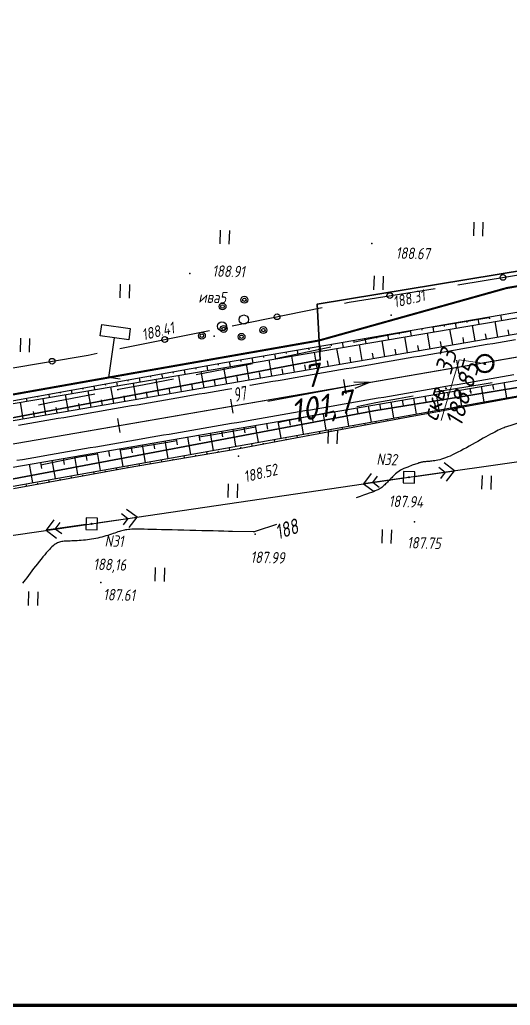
# Paper-space layout 'Лист2' of a CAD drawing. Header units: millimetres. Extents: x -640 to 409, y -3 to 287.
# Drawn here: x -78.7 to 6.8, y 0.9 to 173 of the extents above; entities that cross this region are included whole.
import ezdxf

# ---------------------------------------------------------------- set-up
doc = ezdxf.new("R2010")
doc.units = ezdxf.units.MM
doc.linetypes.add('CONTI', pattern=[0])
for name, color, linetype, lineweight in [('10', 1, 'Continuous', 35), ('геология', 7, 'Continuous', 20), ('КОПИЯ_ОСЬ_13_ОТКОСЫ', 7, 'Continuous', 30), ('КОПИЯ_ОСЬ_ГРАНИЦЫ_ПОЛОС', 7, 'Continuous', 30), ('ОСЬ_ВЕРХ_ПОКРЫТИЯ_ГРАНИЦЫ_ПОЛОС', 7, 'Continuous', 30), ('ОСЬ_ВЕРХ_ПОКРЫТИЯ_ОСЬ', 1, 'Continuous', 30), ('Уклоны ПЧ', 5, 'Continuous', 30)]:
    doc.layers.add(name, color=color, linetype=linetype, lineweight=lineweight)
for name, color, linetype in [('_Оформление', 7, 'Continuous'), ('_Ростелеком', 6, 'Continuous'), ('GOR_BDEFAULT', 212, 'CONTI'), ('NAD_MDEFAULT', 7, 'CONTI'), ('PI_OTDEFAULT', 172, 'CONTI'), ('PI_TTDEFAULT', 5, 'CONTI'), ('PLN_O', 7, 'CONTI'), ('SIT_LDEFAULT', 7, 'CONTI'), ('USLZNDEFAULT', 7, 'CONTI'), ('ZAPSKDEFAULT', 7, 'CONTI'), ('КОПИЯ_ОСЬ_ТАНГЕНСЫ', 1, 'Continuous'), ('ОСЬ_ВЕРХ_ПОКРЫТИЯ_ПИКЕТЫ', 1, 'Continuous')]:
    doc.layers.add(name, color=color, linetype=linetype)
doc.styles.add('eskd', font='isocpeur.ttf', dxfattribs={"width": 1.2, "height": 2})
doc.styles.add('SHRFT', font='isocpeui.ttf')
doc.styles.get("Standard").update_dxf_attribs({"font": 'isocpeui.ttf'})
doc.styles.add('ГОСТ', font='isocpeur.ttf', dxfattribs={"height": 4})
doc.linetypes.add('Связь', pattern='A,12.5,[130,ltypeshp.shx,S=1,R=-30,X=0,Y=0.9],1,[130,ltypeshp.shx,S=1,R=-30,X=0,Y=0.9],1,[130,ltypeshp.shx,S=1,R=-30,X=0,Y=0.9],4.5', length=19)

# ---------------------------------------------------------------- blocks, each defined once
blk = doc.blocks.new('BL_2011')
at = {"color": 0}
for p, q in [((0, 0), (0, 2.4)), ((1.6, 0), (1.6, 2.4))]:
    blk.add_line(p, q, dxfattribs=at)
blk = doc.blocks.new('BL_27')
at = {"color": 0}
for p, q in [((1, 1), (-1, 1)), ((-1, 1), (-1, -1)), ((1, -1), (1, 1)), ((-1, -1), (1, -1))]:
    blk.add_line(p, q, dxfattribs=at)
blk.add_circle((0, 0), 0.1, dxfattribs=at)
blk = doc.blocks.new('BL_2009')
at = {"color": 0}
for centre, radius in [((0, 3.46), 0.6), ((0, 3.46), 0.3), ((0, 0), 0.8), ((-3.46, -1.74), 0.6), ((-3.46, -1.74), 0.3), ((3.46, -1.74), 0.6), ((3.46, -1.74), 0.3)]:
    blk.add_circle(centre, radius, dxfattribs=at)
blk = doc.blocks.new('BL_13')
at = {"color": 0}
for p, q in [((-2.5, 7), (-2.5, 9)), ((-2.5, 9), (2.5, 9)), ((2.5, 9), (2.5, 7)), ((0, 7), (-2.5, 7)), ((0, 0), (0, 7)), ((2.5, 7), (0, 7)), ((2, 0), (0, 0))]:
    blk.add_line(p, q, dxfattribs=at)
blk = doc.blocks.new('Стрелка')
at = {"layer": 'Уклоны ПЧ', "ltscale": 2}
for points in [[(-0.02, -0.05), (-0.02, 17.97)], [(-0.02, -0.05), (-0.58, 2.62)], [(-0.02, -0.05), (0.53, 2.62)]]:
    blk.add_lwpolyline(points, dxfattribs=at)

psp = doc.layouts.new('Лист2')

# ---------------------------------------------------------------- linework, layer by layer
at = {"layer": '10'}
for points in [[(155.76, 141.34), (141.62, 139.09), (140.47, 149.17), (88.15, 142.24), (-26.82, 123.3), (-26.31, 113.57), (-97.37, 100.2), (-188.74, 82.9), (-234.81, 79.09), (-245.24, 79.44), (-320.53, 81.96), (-435.81, 101.08), (-493.52, 115.13), (-570.05, 134.4), (-567.93, 143.52), (-601.29, 151.53)], [(371.94, 152.68), (354.49, 145.52), (316.18, 140.56), (226.25, 130.69), (227.73, 141.12), (141.49, 128.43), (141.49, 128.43), (66.75, 118.43), (-0.41, 107.37), (-16.93, 104.65), (-86.02, 91.65), (-95.42, 89.88), (-95.64, 79.6), (-176.45, 63.92), (-224.96, 59.06)], [(-224.96, 59.06), (-176.45, 63.92), (-95.64, 79.6), (-95.42, 89.88), (-86.02, 91.65), (-16.93, 104.65), (-0.41, 107.37), (66.75, 118.43), (141.49, 128.43), (141.49, 128.43), (227.73, 141.12), (226.25, 130.69), (316.18, 140.56), (354.49, 145.52), (371.94, 152.68)]]:
    psp.add_lwpolyline(points, dxfattribs=at)
at = {"layer": '_Оформление', "lineweight": 70, "ltscale": 200}
psp.add_lwpolyline([(409.22, 286.78), (-640.2, 286.78), (-640.2, 0.9), (409.22, 0.9)], close=True, dxfattribs=at)
at = {"layer": '_Ростелеком', "color": 5, "linetype": 'Связь', "const_width": 0.35}
psp.add_lwpolyline([(369.28, 169.92), (338.94, 166.14), (290.1, 162.97), (280.18, 163.14), (237.61, 160.6), (219.46, 158.27), (206.58, 155.84), (169.28, 149.45), (141.02, 144.7), (113.41, 143.55), (79.64, 138.3), (36.73, 131.35), (6.2, 126.11), (-26.49, 116.96), (-59.17, 111.21), (-94.25, 104.98), (-124.45, 99.76), (-157.41, 93.63), (-184.06, 88.92), (-239.6, 82.61)], dxfattribs=at)
at = {"layer": 'GOR_BDEFAULT', "color": 212, "elevation": 188, "flags": 128}
for points in [[(39.02, 111.09), (38.04, 110.76), (37.9, 110.71), (37.76, 110.66), (37.6, 110.61), (37.43, 110.55), (37.25, 110.5), (37.07, 110.44), (36.87, 110.38), (36.68, 110.32), (36.48, 110.25), (36.27, 110.19), (36.06, 110.13), (35.85, 110.06), (35.64, 109.99), (35.42, 109.93), (35.21, 109.86), (35, 109.79), (34.79, 109.73), (34.58, 109.66), (34.37, 109.59), (34.17, 109.53), (33.96, 109.48), (33.77, 109.41), (33.56, 109.36), (33.37, 109.3), (33.17, 109.24), (32.99, 109.19), (32.8, 109.14), (32.62, 109.09), (32.44, 109.04), (32.27, 109), (32.1, 108.97), (31.93, 108.93), (31.77, 108.9), (31.6, 108.87), (31.45, 108.84), (31.28, 108.81), (31.12, 108.78), (30.95, 108.76), (30.79, 108.73), (30.62, 108.7), (30.46, 108.66), (30.28, 108.63), (30.09, 108.61), (29.92, 108.56), (29.71, 108.52), (29.52, 108.49), (29.31, 108.43), (29.1, 108.38), (28.88, 108.33), (28.65, 108.27), (28.42, 108.22), (28.19, 108.15), (27.95, 108.1), (27.71, 108.03), (27.46, 107.97), (27.21, 107.9), (26.97, 107.83), (26.72, 107.76), (26.48, 107.7), (26.22, 107.63), (25.99, 107.56), (25.74, 107.5), (25.49, 107.43), (25.25, 107.37), (25, 107.31), (24.76, 107.24), (24.52, 107.18), (24.27, 107.1), (24.04, 107.04), (23.8, 106.98), (23.56, 106.92), (23.32, 106.86), (23.08, 106.79), (22.86, 106.72), (22.62, 106.66), (22.38, 106.6), (22.15, 106.54), (21.91, 106.47), (21.68, 106.42), (21.45, 106.35), (21.22, 106.29), (20.99, 106.23), (20.76, 106.17), (20.53, 106.11), (20.31, 106.04), (20.08, 105.99), (19.85, 105.93), (19.63, 105.87), (19.4, 105.81), (19.17, 105.74), (18.95, 105.69), (18.73, 105.63), (18.5, 105.57), (18.29, 105.51), (18.06, 105.45), (17.85, 105.39), (17.62, 105.34), (17.41, 105.28), (17.19, 105.22), (16.97, 105.16), (16.75, 105.1), (16.54, 105.04), (16.32, 104.98), (16.11, 104.91), (15.89, 104.85), (15.69, 104.79), (15.47, 104.73), (15.26, 104.68), (15.05, 104.61), (14.84, 104.55), (14.64, 104.49), (14.43, 104.42), (14.22, 104.36), (14.01, 104.3), (13.81, 104.23), (13.6, 104.17), (13.4, 104.11), (13.2, 104.05), (12.99, 103.98), (12.8, 103.92), (12.59, 103.86), (12.4, 103.8), (12.19, 103.74), (11.99, 103.68), (11.8, 103.62), (11.6, 103.55), (11.41, 103.5), (11.21, 103.44), (11.02, 103.38), (10.82, 103.32), (10.63, 103.26), (10.43, 103.2), (10.24, 103.15), (10.05, 103.09), (9.86, 103.03), (9.68, 102.97), (9.48, 102.91), (9.3, 102.85), (9.11, 102.79), (8.93, 102.74), (8.74, 102.69), (8.55, 102.63), (8.37, 102.58), (8.18, 102.52), (8, 102.46), (7.83, 102.4), (7.64, 102.34), (7.46, 102.29), (7.28, 102.24), (7.1, 102.18), (6.92, 102.13), (6.75, 102.07), (6.56, 102.02), (6.37, 101.95), (6.18, 101.88), (5.97, 101.81), (5.76, 101.73), (5.52, 101.64), (5.28, 101.53), (5.02, 101.41), (4.74, 101.29), (4.45, 101.15), (4.13, 100.98), (3.78, 100.8), (3.41, 100.6), (3, 100.38), (2.57, 100.15), (2.13, 99.89), (1.67, 99.63), (1.19, 99.35), (0.7, 99.07), (0.2, 98.79), (-0.3, 98.51), (-0.8, 98.23), (-1.3, 97.96), (-1.8, 97.7), (-2.28, 97.44), (-2.76, 97.21), (-3.21, 97), (-3.64, 96.79), (-4.05, 96.62), (-4.44, 96.48), (-4.81, 96.35), (-5.15, 96.24), (-5.47, 96.15), (-5.78, 96.07), (-6.07, 96.01), (-6.33, 95.97), (-6.58, 95.93), (-6.82, 95.89), (-7.04, 95.88), (-7.24, 95.85), (-7.43, 95.84), (-7.61, 95.83), (-7.77, 95.81), (-7.93, 95.8), (-8.07, 95.79), (-8.21, 95.76), (-8.33, 95.75), (-8.44, 95.73), (-8.56, 95.71), (-8.66, 95.69), (-8.76, 95.67), (-8.84, 95.64), (-8.93, 95.61), (-9.01, 95.6), (-9.08, 95.57), (-9.16, 95.55), (-9.23, 95.53), (-9.3, 95.5), (-10.24, 95.17), (-11.04, 94.87), (-11.73, 94.59), (-12.31, 94.34), (-13.2, 93.65), (-13.31, 93.54), (-13.43, 93.42), (-13.57, 93.28), (-13.7, 93.14), (-13.84, 93), (-13.99, 92.84), (-14.14, 92.69), (-14.29, 92.54), (-14.44, 92.37), (-14.59, 92.22), (-14.74, 92.07), (-14.89, 91.92), (-15.04, 91.78), (-15.18, 91.65), (-15.32, 91.52), (-15.45, 91.41), (-15.58, 91.3), (-15.72, 91.2), (-15.87, 91.1), (-16.03, 91), (-16.23, 90.9), (-16.45, 90.8), (-16.7, 90.69), (-17, 90.56), (-17.35, 90.43), (-17.75, 90.28), (-18.21, 90.12), (-18.75, 89.93), (-19.35, 89.71), (-20.03, 89.48)], [(-33.94, 84.84), (-37.48, 83.65), (-37.63, 83.59), (-37.75, 83.55), (-37.88, 83.54), (-38.02, 83.53), (-41.58, 83.62), (-42.32, 83.63), (-43.14, 83.65), (-44.02, 83.68), (-44.96, 83.7), (-45.94, 83.73), (-46.96, 83.75), (-48, 83.78), (-49.05, 83.81), (-50.1, 83.83), (-51.12, 83.85), (-52.13, 83.88), (-53.1, 83.9), (-54.01, 83.92), (-54.87, 83.95), (-55.66, 83.96), (-56.37, 83.97), (-56.99, 83.99), (-57.55, 84), (-58.04, 84), (-58.47, 84.01), (-58.85, 83.99), (-59.19, 83.99), (-59.5, 83.98), (-59.76, 83.95), (-60.01, 83.92), (-60.24, 83.9), (-60.45, 83.84), (-60.66, 83.8), (-60.88, 83.74), (-61.11, 83.68), (-61.34, 83.61), (-61.59, 83.53), (-61.86, 83.44), (-62.14, 83.34), (-62.43, 83.24), (-62.73, 83.14), (-63.04, 83.04), (-63.36, 82.94), (-63.7, 82.84), (-64.03, 82.74), (-64.38, 82.65), (-64.72, 82.55), (-65.08, 82.47), (-65.44, 82.39), (-65.8, 82.32), (-66.17, 82.25), (-66.53, 82.2), (-66.89, 82.15), (-67.26, 82.12), (-67.61, 82.09), (-67.98, 82.06), (-68.32, 82.03), (-68.67, 82.01), (-69, 82), (-69.32, 81.98), (-69.63, 81.97), (-69.94, 81.95), (-70.22, 81.94), (-70.49, 81.93), (-70.74, 81.91), (-70.98, 81.9), (-71.19, 81.87), (-71.4, 81.85), (-71.6, 81.8), (-71.78, 81.75), (-71.97, 81.69), (-72.15, 81.61), (-72.32, 81.52), (-72.51, 81.4), (-72.7, 81.26), (-72.89, 81.1), (-73.1, 80.91), (-73.32, 80.7), (-73.55, 80.45), (-73.81, 80.17), (-74.08, 79.87), (-74.36, 79.53), (-74.67, 79.16), (-74.98, 78.78), (-75.3, 78.38), (-75.63, 77.96), (-75.96, 77.55), (-76.29, 77.14), (-76.6, 76.72), (-76.92, 76.31), (-77.21, 75.92), (-77.5, 75.55), (-77.77, 75.19), (-78.02, 74.87), (-78.24, 74.58)]]:
    psp.add_lwpolyline(points, dxfattribs=at)
at = {"layer": 'PI_TTDEFAULT', "color": 5}
for p in [(-17.29, 133.86, 188.67), (-49.06, 128.67, 188.91), (-13.95, 121.37, 188.31), (-44.8, 117.73, 188.41), (-40.55, 96.79, 188.52), (-10.82, 93.08, 187.94), (-66.17, 84.95, 188.16), (-9.86, 85.32, 187.75), (-37.66, 83.12, 187.99), (-64.59, 74.68, 187.61)]:
    psp.add_point(p, dxfattribs=at)
at = {"layer": 'PLN_O'}
for p, q in [((-2.32, 126.7), (13.47, 129.24)), ((-21.27, 123.65), (-6.28, 126.06)), ((-41.67, 119.52), (-25.99, 122.7)), ((-22.07, 123.5), (-21.27, 123.65)), ((-61.27, 115.54), (-45.59, 118.72)), ((-80.95, 111.99), (-66.78, 114.4)), ((-66.78, 114.4), (-65.18, 114.73))]:
    psp.add_line(p, q, dxfattribs=at)
for centre in [(5.58, 127.97), (-14.17, 124.79), (-33.83, 121.11), (-53.43, 117.13), (-73.07, 113.33)]:
    psp.add_circle(centre, 0.5, dxfattribs=at)
at = {"layer": 'SIT_LDEFAULT', "color": 7}
for p, q in [((1.39, 120.64), (-2.47, 120)), ((3.09, 120.93), (1.39, 120.64)), ((-6.33, 119.32), (-6.77, 119.24)), ((-2.47, 120), (-6.33, 119.32)), ((-17.87, 117.16), (-20.52, 116.62)), ((-14.02, 117.92), (-17.87, 117.17)), ((-10.71, 118.54), (-14.02, 117.92)), ((-25.57, 115.56), (-29.42, 114.73)), ((-24.44, 115.79), (-25.57, 115.56)), ((-33.29, 113.91), (-34.22, 113.72)), ((-29.42, 114.73), (-33.29, 113.91)), ((-41.01, 112.31), (-44.94, 111.53)), ((-38.12, 112.89), (-41.01, 112.3)), ((-51.87, 110.2), (-53.13, 109.96)), ((-44.94, 111.53), (-47.95, 110.94)), ((-57.29, 109.18), (-61.46, 108.38)), ((-53.14, 109.95), (-57.29, 109.17)), ((-4.84, 108.21), (-0.92, 108.86)), ((-0.92, 108.86), (3, 109.5)), ((3, 109.5), (3.7, 109.61)), ((-69.58, 106.83), (-73.55, 106.06)), ((-65.62, 107.58), (-69.58, 106.83)), ((-61.46, 108.37), (-61.7, 108.33)), ((-16.61, 106.11), (-12.67, 106.85)), ((-12.67, 106.85), (-10.12, 107.3)), ((-6.18, 107.99), (-4.84, 108.21)), ((-73.55, 106.06), (-75.44, 105.68)), ((-19.94, 105.46), (-16.61, 106.12)), ((-32.98, 102.79), (-28.88, 103.62)), ((-28.88, 103.62), (-24.76, 104.47)), ((-24.76, 104.47), (-23.86, 104.65)), ((-40.99, 101.23), (-37.58, 101.88)), ((-33.66, 102.66), (-32.98, 102.79)), ((-47.43, 100.13), (-44.92, 100.54)), ((-44.92, 100.54), (-40.99, 101.23)), ((-10.82, 93.08), (45.27, 101.15)), ((-60.78, 97.95), (-56.85, 98.59)), ((-56.85, 98.59), (-52.89, 99.22)), ((-52.89, 99.22), (-51.37, 99.47)), ((-72.04, 95.89), (-68.37, 96.62)), ((-68.37, 96.62), (-65.18, 97.19)), ((-61.23, 97.87), (-60.78, 97.95)), ((-75.01, 95.27), (-72.04, 95.88)), ((-5.62, 94.84), (-4.49, 93.99)), ((-2.91, 94.22), (-4.71, 95.58)), ((-66.17, 84.95), (-10.82, 93.08)), ((-17.39, 93.73), (-18.73, 91.92)), ((-11.81, 92.94), (-18.73, 91.92)), ((-17.15, 92.15), (-16.31, 93.29)), ((-9.83, 93.22), (-2.91, 94.22)), ((-4.49, 93.99), (-5.33, 92.86)), ((-4.26, 92.41), (-2.91, 94.22)), ((-18.73, 91.92), (-16.92, 90.57)), ((-16.01, 91.31), (-17.15, 92.15)), ((-65.18, 85.1), (-58.26, 86.11)), ((-60.98, 86.73), (-59.84, 85.89)), ((-58.26, 86.11), (-60.07, 87.47)), ((-59.61, 84.3), (-58.26, 86.11)), ((-120.22, 77.19), (-66.17, 84.95)), ((-72.74, 85.63), (-74.09, 83.82)), ((-67.17, 84.81), (-74.09, 83.82)), ((-72.51, 84.04), (-71.66, 85.18)), ((-59.84, 85.89), (-60.68, 84.75)), ((-74.09, 83.82), (-72.28, 82.46)), ((-71.37, 83.2), (-72.51, 84.04))]:
    psp.add_line(p, q, dxfattribs=at)
at = {"layer": 'геология', "color": 1, "linetype": 'Continuous'}
for p, q in [((-5.21, 102.96), (-2.04, 113.59)), ((-2.04, 113.59), (2.36, 112.92))]:
    psp.add_line(p, q, dxfattribs=at)
at = {"layer": 'геология', "color": 1, "linetype": 'Continuous', "lineweight": 50}
for radius in [1.5, 0.103]:
    psp.add_circle((2.41, 112.93), radius, dxfattribs=at)
at = {"layer": 'КОПИЯ_ОСЬ_13_ОТКОСЫ'}
for points in [[(-205.55, 82.22), (-201.41, 82.75), (-197.28, 83.31), (-194.32, 83.72), (-191.37, 84.15), (-188.42, 84.59), (-185.46, 85.03), (-182.02, 85.57), (-176.6, 86.42), (-170.69, 87.38), (-159.85, 89.17), (57.1, 126.61), (66.51, 128.2), (75.93, 129.74), (90.04, 132.01), (203.12, 150.14)], [(-203.04, 70.94), (-200.03, 71.34), (-197.63, 71.68), (-194.63, 72.12), (-189.4, 72.91), (-184.17, 73.73), (-179.2, 74.54), (-172.26, 75.69), (-148.07, 79.76), (-139, 81.28), (-109.43, 86.33), (-79.88, 91.53), (18.56, 109.15), (57.96, 115.99), (68.26, 117.72), (78.56, 119.41), (108.66, 124.18), (135.2, 128.36), (175.74, 134.48), (205.38, 139.01), (208.33, 139.45), (212.15, 139.96)], [(-183.91, 87.93), (-182.93, 88.07), (-178.02, 88.88), (-170.65, 90.14), (-160.32, 91.94), (-150.48, 93.72), (-141.43, 95.35), (-111.88, 100.52), (-82.3, 105.54), (36, 125.68), (58.54, 129.54), (65.61, 130.73), (72.68, 131.9), (80.22, 133.12), (95.26, 135.55), (123.19, 140.12)], [(-82.3, 105.54), (36, 125.68), (58.54, 129.54), (65.61, 130.73), (72.68, 131.9), (80.22, 133.12), (95.26, 135.55), (123.19, 140.12)], [(-82.38, 106.02), (-62.7, 109.56), (-43.02, 113.12), (-33.16, 114.8), (-23.3, 116.5), (-3.6, 119.92), (16.11, 123.3), (35.84, 126.6), (55.57, 129.93), (65.47, 131.54), (75.39, 133.1), (95.18, 136.03), (114.92, 139.27)], [(-202.47, 74.25), (-198.28, 74.83), (-194.1, 75.43), (-190.62, 75.96), (-187.15, 76.49), (-183.18, 77.12), (-179.02, 77.8), (-174.77, 78.5), (-166.37, 79.93), (58.46, 118.72), (67.83, 120.31), (77.21, 121.85), (91.31, 124.11), (134.77, 131.08)], [(-203.04, 70.94), (-200.03, 71.34), (-197.63, 71.68), (-194.63, 72.12), (-189.4, 72.91), (-184.17, 73.73), (-179.2, 74.54), (-172.26, 75.69), (-148.07, 79.76), (-139, 81.28), (-109.43, 86.33), (-79.88, 91.53), (18.56, 109.15), (57.96, 115.99), (68.26, 117.72), (78.56, 119.41), (108.66, 124.18), (135.2, 128.36)], [(-79.82, 91.14), (-60.14, 94.74), (-40.43, 98.12), (-30.6, 99.97), (-10.93, 103.62), (-1.1, 105.42), (18.58, 109.02), (38.29, 112.38), (57.97, 115.91), (67.8, 117.57), (77.64, 119.18), (97.41, 122.13), (125.38, 126.48)], [(1.2, 120.74), (1.36, 119.78)], [(3.17, 121.08), (3.22, 120.76)], [(5.14, 121.42), (5.3, 120.46)], [(-8.66, 119.04), (-8.6, 118.73)], [(-6.69, 119.38), (-6.52, 118.44)], [(-4.72, 119.72), (-4.66, 119.41)], [(-3.2, 116.2), (-3.67, 118.93)], [(-2.75, 120.06), (-2.58, 119.11)], [(-0.78, 120.4), (-0.72, 120.09)], [(0.74, 116.88), (0.27, 119.6)], [(4.68, 117.56), (4.21, 120.27)], [(6.65, 117.9), (6.5, 118.8)], [(-18.51, 117.33), (-18.35, 116.43)], [(-16.54, 117.67), (-16.49, 117.37)], [(-14.57, 118.01), (-14.41, 117.1)], [(-12.6, 118.35), (-12.55, 118.05)], [(-11.09, 114.84), (-11.56, 117.59)], [(-10.63, 118.7), (-10.47, 117.77)], [(-7.15, 115.52), (-7.62, 118.26)], [(-1.23, 116.54), (-1.39, 117.45)], [(2.71, 117.22), (2.55, 118.13)], [(-30.33, 115.28), (-30.19, 114.42)], [(-28.36, 115.62), (-28.31, 115.33)], [(-26.39, 115.96), (-26.24, 115.09)], [(-24.42, 116.3), (-24.37, 116.01)], [(-22.91, 112.8), (-23.39, 115.57)], [(-22.45, 116.64), (-22.3, 115.76)], [(-20.48, 116.99), (-20.43, 116.69)], [(-18.97, 113.48), (-19.45, 116.24)], [(-15.03, 114.16), (-15.5, 116.91)], [(-13.06, 114.5), (-13.22, 115.42)], [(-9.12, 115.18), (-9.27, 116.1)], [(-5.17, 115.86), (-5.33, 116.77)], [(-40.19, 113.6), (-40.14, 113.31)], [(-38.22, 113.93), (-38.07, 113.07)], [(-36.25, 114.27), (-36.2, 113.98)], [(-34.28, 114.6), (-34.13, 113.74)], [(-32.31, 114.94), (-32.26, 114.66)], [(-30.8, 111.44), (-31.28, 114.23)], [(-26.85, 112.12), (-27.33, 114.9)], [(-20.94, 113.14), (-21.1, 114.06)], [(-17, 113.82), (-17.16, 114.74)], [(-50.04, 111.85), (-49.9, 111.06)], [(-48.07, 112.21), (-48.02, 111.94)], [(-46.1, 112.56), (-45.95, 111.73)], [(-44.13, 112.92), (-44.08, 112.64)], [(-42.62, 109.4), (-43.11, 112.22)], [(-42.16, 113.26), (-42.02, 112.4)], [(-38.68, 110.08), (-39.16, 112.89)], [(-34.74, 110.76), (-35.22, 113.56)], [(-32.77, 111.1), (-32.93, 112.03)], [(-28.82, 111.78), (-28.99, 112.71)], [(-24.88, 112.46), (-25.04, 113.39)], [(-57.91, 110.43), (-57.78, 109.72)], [(-55.94, 110.78), (-55.9, 110.55)], [(-54.45, 107.36), (-54.94, 110.2)], [(-53.97, 111.14), (-53.84, 110.39)], [(-52.01, 111.49), (-51.96, 111.24)], [(-50.5, 108.04), (-50.99, 110.87)], [(-46.56, 108.72), (-47.05, 111.54)], [(-40.65, 109.74), (-40.81, 110.68)], [(-36.71, 110.42), (-36.87, 111.36)], [(-67.75, 108.65), (-67.72, 108.45)], [(-65.78, 109.01), (-65.67, 108.38)], [(-63.81, 109.36), (-63.78, 109.15)], [(-62.33, 106), (-62.82, 108.86)], [(-61.85, 109.71), (-61.73, 109.05)], [(-59.88, 110.07), (-59.84, 109.85)], [(-58.39, 106.68), (-58.88, 109.53)], [(-52.48, 107.7), (-52.64, 108.65)], [(-48.53, 108.38), (-48.7, 109.32)], [(-44.59, 109.06), (-44.75, 110)], [(-0.18, 108.6), (-0.03, 107.69)], [(1.79, 108.94), (2.25, 106.23)], [(3.76, 109.28), (3.91, 108.38)], [(5.73, 109.62), (6.19, 106.94)], [(-77.59, 106.88), (-77.5, 106.36)], [(-75.63, 107.24), (-75.59, 107.06)], [(-74.15, 103.96), (-74.65, 106.85)], [(-73.66, 107.59), (-73.56, 107.03)], [(-71.69, 107.94), (-71.66, 107.76)], [(-70.21, 104.64), (-70.71, 107.52)], [(-69.72, 108.3), (-69.61, 107.7)], [(-66.27, 105.32), (-66.77, 108.19)], [(-60.36, 106.34), (-60.52, 107.29)], [(-56.42, 107.02), (-56.58, 107.97)], [(-10.04, 106.9), (-9.56, 104.12)], [(-8.07, 107.24), (-7.91, 106.31)], [(-6.1, 107.58), (-5.62, 104.82)], [(-4.13, 107.92), (-3.97, 107)], [(-2.16, 108.26), (-1.68, 105.53)], [(5.12, 106.56), (5.08, 106.74)], [(-78.1, 103.28), (-78.6, 106.18)], [(-72.18, 104.3), (-72.35, 105.26)], [(-68.24, 104.98), (-68.41, 105.94)], [(-64.3, 105.66), (-64.47, 106.61)], [(-19.89, 105.2), (-19.73, 104.25)], [(-17.92, 105.54), (-17.43, 102.71)], [(-15.95, 105.88), (-15.79, 104.94)], [(-13.98, 106.22), (-13.5, 103.41)], [(-12.01, 106.56), (-11.85, 105.63)], [(-2.75, 105.12), (-2.79, 105.33)], [(-0.79, 105.48), (-0.8, 105.55)], [(1.18, 105.84), (1.15, 106.03)], [(3.15, 106.2), (3.14, 106.26)], [(-76.13, 103.62), (-76.29, 104.58)], [(-29.75, 103.5), (-29.25, 100.59)], [(-27.78, 103.84), (-27.61, 102.87)], [(-25.81, 104.18), (-25.31, 101.3)], [(-23.84, 104.52), (-23.67, 103.56)], [(-21.86, 104.86), (-21.37, 102)], [(-12.59, 103.31), (-12.6, 103.4)], [(-10.62, 103.68), (-10.67, 103.92)], [(-8.66, 104.04), (-8.67, 104.12)], [(-6.69, 104.4), (-6.73, 104.62)], [(-4.72, 104.76), (-4.73, 104.84)], [(-39.6, 101.8), (-39.43, 100.81)], [(-37.63, 102.14), (-37.12, 99.18)], [(-35.66, 102.48), (-35.49, 101.5)], [(-33.69, 102.82), (-33.18, 99.89)], [(-31.72, 103.16), (-31.55, 102.18)], [(-22.42, 101.49), (-22.48, 101.8)], [(-20.45, 101.85), (-20.47, 101.96)], [(-18.49, 102.22), (-18.54, 102.51)], [(-16.52, 102.58), (-16.54, 102.68)], [(-14.56, 102.95), (-14.6, 103.21)], [(-49.46, 100.1), (-48.93, 97.07)], [(-47.49, 100.44), (-47.31, 99.43)], [(-45.52, 100.78), (-45, 97.77)], [(-43.54, 101.12), (-43.37, 100.12)], [(-41.57, 101.46), (-41.06, 98.48)], [(-30.29, 100.03), (-30.35, 100.39)], [(-28.32, 100.39), (-28.34, 100.51)], [(-26.35, 100.76), (-26.42, 101.1)], [(-24.39, 101.12), (-24.41, 101.24)], [(-59.31, 98.4), (-59.13, 97.37)], [(-57.34, 98.74), (-56.81, 95.66)], [(-55.37, 99.08), (-55.19, 98.05)], [(-53.4, 99.42), (-52.87, 96.36)], [(-51.43, 99.76), (-51.25, 98.74)], [(-42.08, 97.83), (-42.16, 98.28)], [(-40.11, 98.18), (-40.14, 98.33)], [(-38.15, 98.55), (-38.23, 98.98)], [(-36.18, 98.92), (-36.21, 99.06)], [(-34.22, 99.29), (-34.29, 99.69)], [(-32.25, 99.66), (-32.28, 99.79)], [(-71.14, 96.36), (-70.95, 95.3)], [(-69.17, 96.7), (-68.62, 93.54)], [(-67.19, 97.04), (-67.01, 95.99)], [(-65.22, 97.38), (-64.68, 94.25)], [(-63.25, 97.72), (-63.07, 96.68)], [(-61.28, 98.06), (-60.75, 94.95)], [(-49.97, 96.48), (-50.04, 96.87)], [(-48, 96.82), (-48.02, 96.95)], [(-46.03, 97.16), (-46.1, 97.57)], [(-44.06, 97.5), (-44.08, 97.63)], [(-77.05, 95.34), (-76.5, 92.13)], [(-75.08, 95.68), (-74.89, 94.61)], [(-73.11, 96.02), (-72.56, 92.84)], [(-61.79, 94.43), (-61.85, 94.75)], [(-59.82, 94.79), (-59.84, 94.9)], [(-57.85, 95.13), (-57.91, 95.46)], [(-55.88, 95.47), (-55.9, 95.58)], [(-53.91, 95.8), (-53.97, 96.16)], [(-51.94, 96.14), (-51.96, 96.26)], [(-69.66, 93), (-69.73, 93.34)], [(-67.7, 93.36), (-67.72, 93.47)], [(-65.73, 93.72), (-65.79, 94.05)], [(-63.76, 94.08), (-63.78, 94.19)], [(-77.53, 91.56), (-77.6, 91.94)], [(-75.57, 91.92), (-75.59, 92.05)], [(-73.6, 92.28), (-73.66, 92.64)], [(-71.63, 92.64), (-71.65, 92.76)]]:
    psp.add_lwpolyline(points, dxfattribs=at)
at = {"layer": 'КОПИЯ_ОСЬ_ГРАНИЦЫ_ПОЛОС'}
for points in [[(7.76, 117.08), (6.77, 116.91), (5.79, 116.74), (4.8, 116.57), (3.82, 116.4), (2.83, 116.23), (1.85, 116.06), (0.86, 115.89), (-0.12, 115.72), (-1.11, 115.55), (-2.09, 115.38), (-3.08, 115.21), (-4.06, 115.04), (-5.05, 114.87), (-6.03, 114.7), (-7.02, 114.53), (-8, 114.36), (-8.98, 114.19), (-9.97, 114.02), (-10.95, 113.85), (-11.94, 113.68), (-12.92, 113.51), (-13.91, 113.34), (-14.89, 113.17), (-15.88, 113), (-16.86, 112.83), (-17.85, 112.66), (-18.83, 112.49), (-19.82, 112.32), (-20.8, 112.15), (-21.79, 111.98), (-22.77, 111.81), (-23.76, 111.64), (-24.74, 111.47), (-25.73, 111.3), (-26.71, 111.13), (-27.7, 110.96), (-28.68, 110.79), (-29.67, 110.62), (-30.65, 110.45), (-31.64, 110.28), (-32.62, 110.11), (-33.61, 109.94), (-34.59, 109.77), (-35.58, 109.6), (-36.56, 109.43), (-37.55, 109.26), (-38.53, 109.09), (-38.57, 109.08)], [(-41.72, 108.54), (-42.47, 108.41), (-43.46, 108.24), (-44.44, 108.07), (-45.43, 107.9), (-46.41, 107.73), (-47.4, 107.56), (-48.38, 107.39), (-49.37, 107.22), (-50.35, 107.05), (-51.34, 106.88), (-52.32, 106.71), (-53.31, 106.54), (-54.29, 106.37), (-55.28, 106.2), (-56.26, 106.03), (-57.25, 105.86), (-58.23, 105.69), (-59.22, 105.52), (-60.2, 105.35), (-61.19, 105.18), (-62.17, 105.01), (-63.15, 104.84), (-64.14, 104.67), (-65.12, 104.5), (-66.11, 104.33), (-67.09, 104.16), (-68.08, 103.99), (-69.06, 103.82), (-70.05, 103.65), (-71.03, 103.48), (-72.02, 103.31), (-73, 103.14), (-73.99, 102.97), (-74.97, 102.8), (-75.96, 102.63), (-76.94, 102.46), (-77.93, 102.29), (-78.91, 102.12)]]:
    psp.add_lwpolyline(points, dxfattribs=at)
at = {"layer": 'КОПИЯ_ОСЬ_ТАНГЕНСЫ'}
psp.add_line((-243.26, 70.72), (67.41, 124.33), dxfattribs=at)
at = {"layer": 'ОСЬ_ВЕРХ_ПОКРЫТИЯ_ГРАНИЦЫ_ПОЛОС'}
for points in [[(-205.55, 82.22), (-201.41, 82.75), (-197.28, 83.31), (-194.32, 83.72), (-191.37, 84.15), (-188.42, 84.59), (-185.46, 85.03), (-182.02, 85.57), (-176.6, 86.42), (-170.69, 87.38), (-159.85, 89.17), (57.1, 126.61), (66.51, 128.2), (75.93, 129.74), (90.04, 132.01), (203.12, 150.14)], [(-202.47, 74.25), (-198.28, 74.83), (-194.1, 75.43), (-190.62, 75.96), (-187.15, 76.49), (-183.18, 77.12), (-179.02, 77.8), (-174.77, 78.5), (-166.37, 79.93), (58.46, 118.72), (67.83, 120.31), (77.21, 121.85), (91.31, 124.11), (134.77, 131.08)], [(7.45, 110.94), (6.46, 110.77), (5.48, 110.6), (4.49, 110.43), (3.51, 110.26), (2.52, 110.09), (1.54, 109.92), (0.55, 109.75), (-0.43, 109.58), (-1.42, 109.41), (-2.4, 109.24), (-3.39, 109.07), (-4.37, 108.9), (-5.36, 108.73), (-6.34, 108.56), (-7.33, 108.39), (-8.31, 108.22), (-9.3, 108.05), (-10.28, 107.88), (-11.27, 107.71), (-12.25, 107.54), (-13.24, 107.37), (-14.22, 107.2), (-15.21, 107.03), (-16.19, 106.86), (-17.18, 106.69), (-18.16, 106.52), (-19.15, 106.35), (-20.13, 106.18), (-21.12, 106.01), (-22.1, 105.84), (-23.09, 105.67), (-24.07, 105.5), (-25.06, 105.33), (-26.04, 105.16), (-27.03, 104.99), (-28.01, 104.82), (-29, 104.65), (-29.98, 104.48), (-30.97, 104.31), (-31.95, 104.14), (-32.94, 103.97), (-33.92, 103.8), (-34.91, 103.63), (-35.89, 103.46), (-36.88, 103.29), (-37.86, 103.12), (-38.85, 102.95), (-39.83, 102.78), (-40.82, 102.61), (-41.8, 102.44), (-42.79, 102.27), (-43.77, 102.1), (-44.76, 101.93), (-45.74, 101.76), (-46.73, 101.59), (-47.71, 101.42), (-48.7, 101.25), (-49.68, 101.08), (-50.67, 100.91), (-51.65, 100.74), (-52.64, 100.57), (-53.62, 100.4), (-54.61, 100.23), (-55.59, 100.06), (-56.58, 99.89), (-57.56, 99.72), (-58.55, 99.55), (-59.53, 99.38), (-60.52, 99.21), (-61.5, 99.04), (-62.49, 98.87), (-63.47, 98.7), (-64.46, 98.53), (-65.44, 98.36), (-66.43, 98.19), (-67.41, 98.02), (-68.4, 97.85), (-69.38, 97.68), (-70.37, 97.51), (-71.35, 97.34), (-72.34, 97.17), (-73.32, 97), (-74.31, 96.83), (-75.29, 96.66), (-76.28, 96.49), (-77.26, 96.32), (-78.25, 96.15), (-79.23, 95.98)]]:
    psp.add_lwpolyline(points, dxfattribs=at)
at = {"layer": 'ОСЬ_ВЕРХ_ПОКРЫТИЯ_ОСЬ'}
psp.add_lwpolyline([(-203.15, 78.19), (-201.19, 78.46), (-199.23, 78.73), (-197.27, 79.01), (-195.31, 79.3), (-193.35, 79.59), (-191.4, 79.88), (-189.44, 80.18), (-187.49, 80.49), (-185.54, 80.8), (-182.61, 81.27), (-179.68, 81.75), (-176.75, 82.23), (-172.85, 82.88), (-167.97, 83.71), (-159.2, 85.22), (-159.2, 85.22), (55.39, 122.25), (55.39, 122.25, -0.002974), (79.44, 126.26), (79.44, 126.26), (198.29, 145.31)], format="xyb", dxfattribs=at)
at = {"layer": 'ОСЬ_ВЕРХ_ПОКРЫТИЯ_ПИКЕТЫ'}
for p, q in [((-2.07, 111.07), (-2.5, 113.53)), ((-21.78, 107.67), (-22.21, 110.13)), ((-41.49, 104.27), (-41.91, 106.73)), ((-41.49, 104.27), (-41.91, 106.73)), ((-61.2, 100.87), (-61.62, 103.33))]:
    psp.add_line(p, q, dxfattribs=at)

# ---------------------------------------------------------------- block references
at = {"layer": '_Ростелеком', "color": 5, "rotation": 352.0690330575086}
psp.add_blockref('BL_13', (-63.15, 110.5), dxfattribs=at)
at = {"layer": 'USLZNDEFAULT', "color": 7, "rotation": 358.4120607792389}
for name, p in [('BL_2009', (-39.63, 120.61)), ('BL_2009', (-43.44, 119.44)), ('BL_27', (-10.82, 93.08)), ('BL_27', (-66.17, 84.95))]:
    psp.add_blockref(name, p, dxfattribs=at)
at = {"layer": 'ZAPSKDEFAULT', "color": 7, "rotation": 358.4120607792389}
for p in [(-43.76, 133.81), (0.48, 135.24), (-16.93, 125.82), (-61.18, 124.39), (-78.59, 114.97), (-24.92, 98.98), (1.91, 90.99), (-42.34, 89.56), (-15.5, 81.57), (-55.09, 74.94), (-77.17, 70.72)]:
    psp.add_blockref('BL_2011', p, dxfattribs=at)
at = {"layer": 'Уклоны ПЧ', "rotation": 100.6257515825183}
psp.add_blockref('Стрелка', (-17.78, 109.63), dxfattribs=at)

# ---------------------------------------------------------------- texts
at = {"layer": 'GOR_BDEFAULT', "color": 212, "style": 'SHRFT', "width": 0.75}
psp.add_text('188', height=2.625, rotation=18.4685, dxfattribs=at).set_placement((-33.65, 82.16, 188))
at = {"layer": 'NAD_MDEFAULT', "color": 7, "style": 'eskd', "oblique": 10, "width": 0.8}
for s, p in [('ива5', (-47.55, 123.59)), ('N32', (-16.5, 95.25)), ('N31', (-63.91, 81))]:
    psp.add_text(s, height=2, rotation=358.1429, dxfattribs=at).set_placement(p)
at = {"layer": 'PI_OTDEFAULT', "color": 172, "style": 'eskd', "oblique": 10, "width": 0.8}
for s, rotation, p in [('188.67', 358.4121, (-13.12, 131.25)), ('188.91', 358.4121, (-45.12, 128.12)), ('188.31', 13.4121, (-13.32, 122.64)), ('188.41', 13.4121, (-57.13, 116.96)), ('188.52', 13.4121, (-39.36, 92.16)), ('187.94', 358.4121, (-14.35, 87.92)), ('187.75', 358.4121, (-11.15, 80.69)), ('187.99', 358.4121, (-38.46, 78.15)), ('188,16', 358.4121, (-65.88, 76.92)), ('187.61', 358.4121, (-64.16, 71.62))]:
    psp.add_text(s, height=2, rotation=rotation, dxfattribs=at).set_placement(p)
at = {"layer": 'геология', "color": 1, "style": 'ГОСТ', "oblique": 15}
for s, p in [('скв. 33', (-5.93, 102.65)), ('188.85', (-1.73, 101.7))]:
    psp.add_text(s, height=3, rotation=73.5121, dxfattribs=at).set_placement(p)
at = {"layer": 'ОСЬ_ВЕРХ_ПОКРЫТИЯ_ПИКЕТЫ', "width": 0.6}
psp.add_text('97', height=2.5, rotation=9.791, dxfattribs=at).set_placement((-41.2, 106.19))
at = {"layer": 'Уклоны ПЧ', "style": 'ГОСТ', "oblique": 15}
for s, p in [('7', (-28.94, 108.59)), ('101,7', (-31.17, 102.55))]:
    psp.add_text(s, height=4, rotation=9.8051, dxfattribs=at).set_placement(p)

doc.saveas('drawing.dxf')
